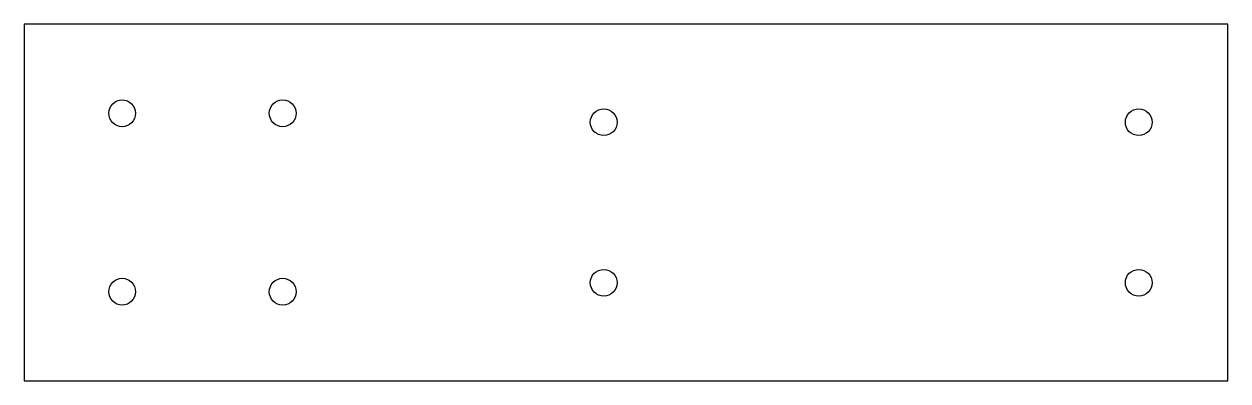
# Model space of a CAD drawing. Header units: millimetres. Extents: x 0 to 135, y 0 to 40.
import ezdxf

# ---------------------------------------------------------------- set-up
doc = ezdxf.new("R2010")
doc.units = ezdxf.units.MM
doc.layers.get('0').update_dxf_attribs({"lineweight": 25, "true_color": 0xffffff})

msp = doc.modelspace()

# ---------------------------------------------------------------- linework, layer by layer
for p, q in [((135, 40), (0, 40)), ((0, 40), (0, 0)), ((135, 0), (135, 40)), ((0, 0), (135, 0))]:
    msp.add_line(p, q)
for centre in [(11, 30), (29, 30), (65, 29), (125, 29), (65, 11), (125, 11), (11, 10), (29, 10)]:
    msp.add_circle(centre, 1.5)

doc.saveas('drawing.dxf')
